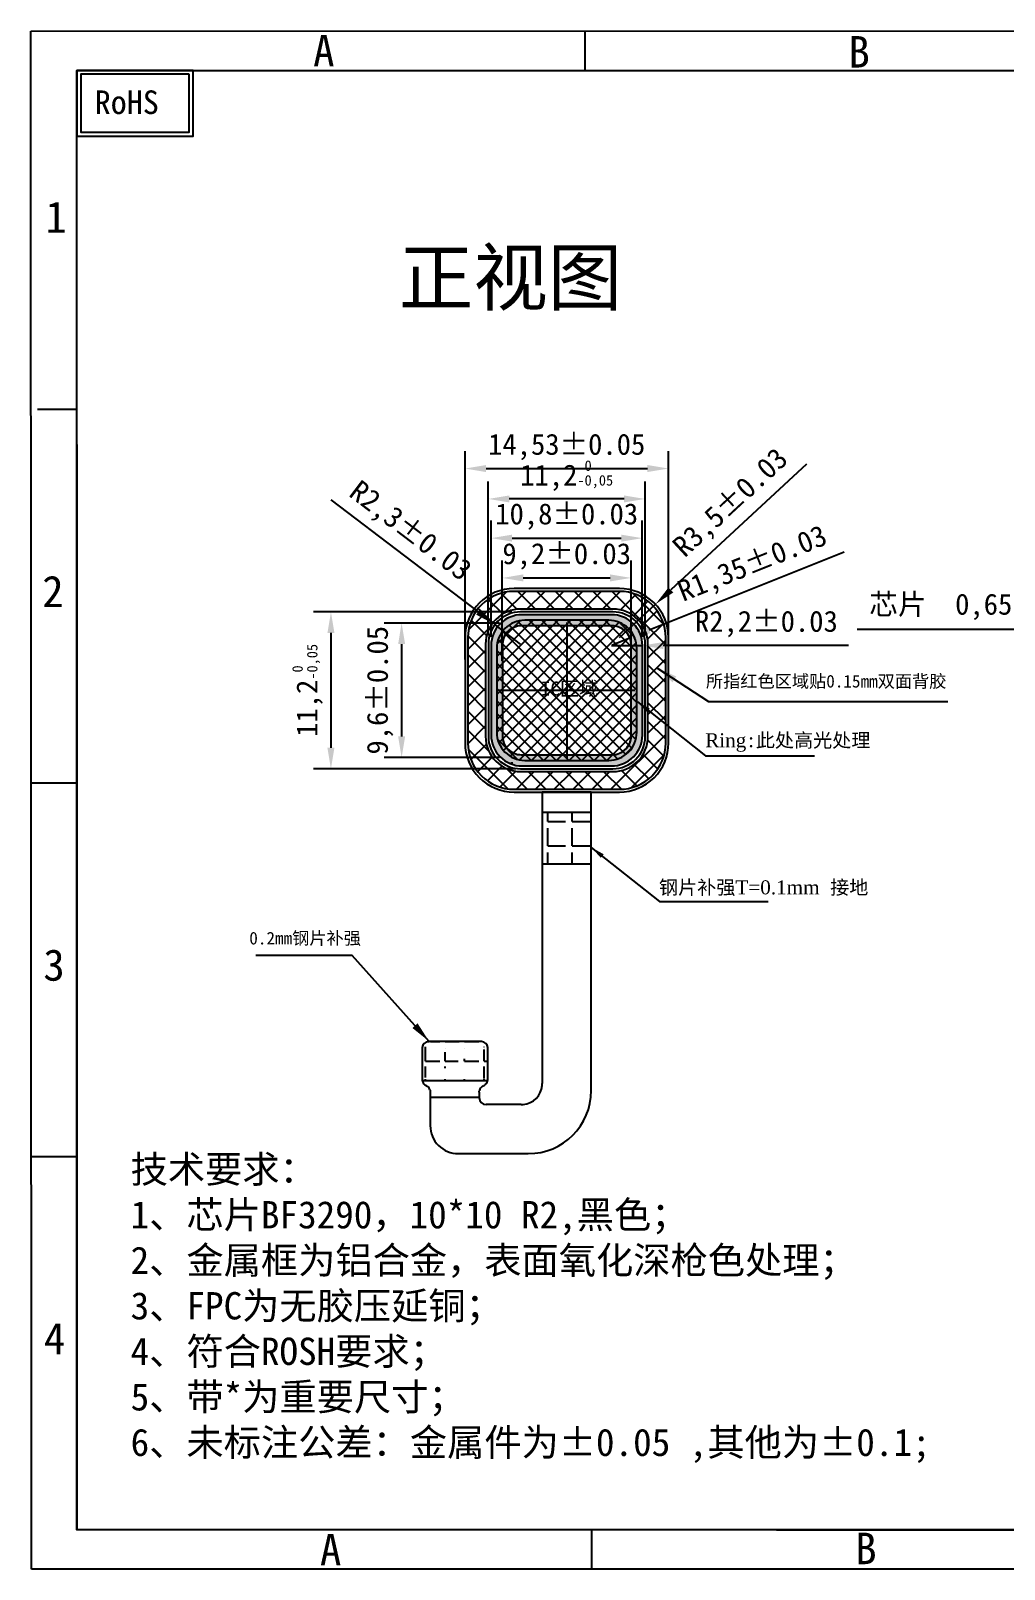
# Model space of a CAD drawing. Header units: millimetres. Extents: x 1564 to 1881, y 393 to 598.
# Drawn here: x 1564.4 to 1633.9, y 416.3 to 526.2 of the extents above; entities that cross this region are included whole.
import ezdxf

# ---------------------------------------------------------------- set-up
doc = ezdxf.new("R2010")
doc.units = ezdxf.units.MM
doc.header["$LTSCALE"] = 0.02
doc.linetypes.add('HIDDEN', pattern=[9.525, 6.35, -3.175])
for name, color, linetype in [('02___PRT_ALL_AXES', 7, 'Continuous'), ('dim', 4, 'Continuous'), ('FPC', 2, 'Continuous'), ('IC', 6, 'Continuous'), ('Ring', 7, 'Continuous'), ('图框', 7, 'Continuous')]:
    doc.layers.add(name, color=color, linetype=linetype)
doc.styles.get("Standard").update_dxf_attribs({"font": ''})
doc.styles.add('Times New Roman', font='times.ttf')
doc.styles.get('Standard').set_extended_font_data('SimSun')
doc.dimstyles.new('Dim', dxfattribs={"dimtxt": 1, "dimasz": 1, "dimexe": 0, "dimexo": 0.4, "dimgap": 0.2, "dimtad": 1, "dimzin": 1, "dimdsep": 46, "dimtxsty": 'Times New Roman', "dimcen": 0, "dimadec": 0, "dimazin": 0, "dimtp": 0.1, "dimtm": 0.1, "dimtfac": 1, "dimtmove": 0, "dimatfit": 3, "dimfxl": 1, "dimtolj": 1, "dimtzin": 0, "dimarcsym": 0})
doc.dimstyles.new('ISO-25', dxfattribs={"dimtxt": 1.5, "dimasz": 1.5, "dimexe": 1.25, "dimexo": 0.625, "dimtad": 1, "dimtxsty": 'Standard', "dimcen": 2.5, "dimadec": 0, "dimazin": 0, "dimtfac": 1, "dimtmove": 0, "dimatfit": 3, "dimfxl": 1, "dimarcsym": 0})

# ---------------------------------------------------------------- blocks, each defined once
blk = doc.blocks.new('tukuang')
at = {"layer": '图框'}
for p, q in [((1096.945, 330.608), (1219.078, 330.625)), ((1096.979, 246.118), (1096.945, 330.608)), ((1127.401, 328.448), (1127.401, 330.608)), ((1099.479, 307.894), (1099.479, 328.448)), ((1099.479, 328.448), (1119.976, 328.448)), ((1099.479, 285.248), (1099.479, 328.448)), ((1097.319, 309.838), (1099.479, 309.838)), ((1099.479, 307.894), (1099.479, 248.278)), ((1096.961, 289.318), (1099.479, 289.318)), ((1096.97, 268.798), (1099.479, 268.798)), ((1145.326, 248.278), (1099.479, 248.278)), ((1145.271, 248.278), (1119.156, 248.278)), ((1127.775, 246.118), (1127.775, 248.278)), ((1137.91, 248.278), (1216.609, 248.278)), ((1219.078, 246.118), (1096.979, 246.118))]:
    blk.add_line(p, q, dxfattribs=at)
blk.add_lwpolyline([(1099.479, 328.448), (1216.609, 328.448), (1216.609, 263.216), (1216.609, 248.278), (1160.577, 248.278), (1148.785, 248.278), (1099.479, 248.278), (1099.479, 259.328)], close=True, dxfattribs=at)
at = {"layer": '图框', "char_height": 1.728, "width": 131.76391}
for s, insert, attachment_point in [('A', (1112.458, 330.394), 1), ('B', (1141.869, 330.332), 1), ('1', (1097.749, 321.258), 1), ('2', (1097.573, 300.693), 1), ('3', (1097.634, 280.173), 1), ('4', (1097.664, 259.653), 1), ('A', (1112.832, 246.333), 7), ('B', (1142.243, 246.395), 7)]:
    blk.add_mtext(s, dxfattribs=dict(at, insert=insert, attachment_point=attachment_point))
blk = doc.blocks.new('*D27')
at = {"layer": 'Defpoints', "color": 0}
for p in [(1608.07, 489.97), (1597.27, 482.3), (1608.07, 482.3)]:
    blk.add_point(p, dxfattribs=at)
at = {"layer": 'dim', "color": 0, "lineweight": -2}
for p, q in [((1597.27, 482.93), (1597.27, 491.22)), ((1608.07, 482.93), (1608.07, 491.22)), ((1598.77, 489.97), (1606.57, 489.97))]:
    blk.add_line(p, q, dxfattribs=at)
at = {"layer": 'dim', "color": 0}
for points in [[(1598.77, 490.22), (1598.77, 489.72), (1597.27, 489.97)], [(1606.57, 490.22), (1606.57, 489.72), (1608.07, 489.97)]]:
    blk.add_solid(points, dxfattribs=at)
at = {"layer": 'dim', "color": 0, "insert": (1602.67, 491.51), "char_height": 1.5, "attachment_point": 5}
blk.add_mtext('10,8%%P0.03', dxfattribs=at)
blk = doc.blocks.new('*D30')
at = {"layer": 'Defpoints', "color": 0}
for p in [(1607.27, 487.13), (1598.07, 480.59), (1607.27, 480.59)]:
    blk.add_point(p, dxfattribs=at)
at = {"layer": 'dim', "color": 0, "lineweight": -2}
for p, q in [((1598.07, 481.21), (1598.07, 488.38)), ((1607.27, 481.21), (1607.27, 488.38)), ((1599.57, 487.13), (1605.77, 487.13))]:
    blk.add_line(p, q, dxfattribs=at)
at = {"layer": 'dim', "color": 0}
for points in [[(1599.57, 487.38), (1599.57, 486.88), (1598.07, 487.13)], [(1605.77, 487.38), (1605.77, 486.88), (1607.27, 487.13)]]:
    blk.add_solid(points, dxfattribs=at)
at = {"layer": 'dim', "color": 0, "insert": (1602.67, 488.67), "char_height": 1.5, "attachment_point": 5}
blk.add_mtext('9,2%%P0.03', dxfattribs=at)
blk = doc.blocks.new('*D33')
at = {"layer": 'Defpoints', "color": 0}
for p in [(1609.94, 494.94), (1595.41, 480.69), (1609.94, 480.69)]:
    blk.add_point(p, dxfattribs=at)
at = {"layer": 'dim', "color": 0, "lineweight": -2}
for p, q in [((1595.41, 481.31), (1595.41, 496.19)), ((1609.94, 481.31), (1609.94, 496.19)), ((1596.91, 494.94), (1608.44, 494.94))]:
    blk.add_line(p, q, dxfattribs=at)
at = {"layer": 'dim', "color": 0}
for points in [[(1596.91, 495.19), (1596.91, 494.69), (1595.41, 494.94)], [(1608.44, 495.19), (1608.44, 494.69), (1609.94, 494.94)]]:
    blk.add_solid(points, dxfattribs=at)
at = {"layer": 'dim', "color": 0, "insert": (1602.67, 496.48), "char_height": 1.5, "attachment_point": 5}
blk.add_mtext('14,53%%P0.05', dxfattribs=at)
blk = doc.blocks.new('*D29')
at = {"layer": 'Defpoints', "color": 0}
for p in [(1598.49, 483.91), (1590.88, 474.31), (1598.49, 474.31)]:
    blk.add_point(p, dxfattribs=at)
at = {"layer": 'dim', "color": 0, "lineweight": -2}
for p, q in [((1597.87, 483.91), (1589.63, 483.91)), ((1590.88, 482.41), (1590.88, 475.81)), ((1597.87, 474.31), (1589.63, 474.31))]:
    blk.add_line(p, q, dxfattribs=at)
at = {"layer": 'dim', "color": 0}
for points in [[(1590.63, 482.41), (1591.13, 482.41), (1590.88, 483.91)], [(1590.63, 475.81), (1591.13, 475.81), (1590.88, 474.31)]]:
    blk.add_solid(points, dxfattribs=at)
at = {"layer": 'dim', "color": 0, "insert": (1589.34, 479.11), "char_height": 1.5, "attachment_point": 5, "rotation": 90}
blk.add_mtext('9,6%%P0.05', dxfattribs=at)
blk = doc.blocks.new('*D34')
at = {"layer": 'Defpoints', "color": 0}
for p in [(1597.07, 492.77), (1597.07, 482.4), (1608.27, 482.4)]:
    blk.add_point(p, dxfattribs=at)
at = {"layer": 'dim', "color": 0, "lineweight": -2}
for p, q in [((1597.07, 483.03), (1597.07, 494.02)), ((1608.27, 483.03), (1608.27, 494.02)), ((1606.77, 492.77), (1598.57, 492.77))]:
    blk.add_line(p, q, dxfattribs=at)
at = {"layer": 'dim', "color": 0}
for points in [[(1598.57, 493.02), (1598.57, 492.52), (1597.07, 492.77)], [(1606.77, 493.02), (1606.77, 492.52), (1608.27, 492.77)]]:
    blk.add_solid(points, dxfattribs=at)
at = {"layer": 'dim', "color": 1, "insert": (1602.67, 494.43), "char_height": 1.5, "attachment_point": 5}
blk.add_mtext('11,2{\\H0.750000;\\S 0^ -0,05;}', dxfattribs=at)
blk = doc.blocks.new('*D35')
at = {"layer": 'Defpoints', "color": 0}
for p in [(1599.37, 484.7), (1585.83, 473.5), (1599.65, 473.5)]:
    blk.add_point(p, dxfattribs=at)
at = {"layer": 'dim', "color": 0, "lineweight": -2}
for p, q in [((1598.75, 484.7), (1584.58, 484.7)), ((1585.83, 483.2), (1585.83, 475)), ((1599.03, 473.5), (1584.58, 473.5))]:
    blk.add_line(p, q, dxfattribs=at)
at = {"layer": 'dim', "color": 0}
for points in [[(1585.58, 483.2), (1586.08, 483.2), (1585.83, 484.7)], [(1585.58, 475), (1586.08, 475), (1585.83, 473.5)]]:
    blk.add_solid(points, dxfattribs=at)
at = {"layer": 'dim', "color": 1, "insert": (1584.16, 479.1), "char_height": 1.5, "attachment_point": 5, "rotation": 90}
blk.add_mtext('11,2{\\H0.750000;\\S 0^ -0,05;}', dxfattribs=at)
blk = doc.blocks.new('*D36')
at = {"layer": 'Defpoints', "color": 0}
for p in [(1605.92, 482.35), (1607.18, 482.85)]:
    blk.add_point(p, dxfattribs=at)
at = {"layer": 'dim', "color": 0, "lineweight": -2}
for p, q in [((1622.49, 488.97), (1608.57, 483.41)), ((1605.92, 482.35), (1607.18, 482.85))]:
    blk.add_line(p, q, dxfattribs=at)
at = {"layer": 'dim', "color": 0}
blk.add_solid([(1608.48, 483.64), (1608.66, 483.18), (1607.18, 482.85)], dxfattribs=at)
at = {"layer": 'dim', "color": 0, "insert": (1615.98, 488.02), "char_height": 1.5, "attachment_point": 5, "rotation": 21.7719}
blk.add_mtext('R1,35%%P0.03', dxfattribs=at)
blk = doc.blocks.new('*D37')
at = {"layer": 'Defpoints', "color": 0}
for p in [(1605.87, 482.3), (1608.07, 482.3)]:
    blk.add_point(p, dxfattribs=at)
at = {"layer": 'dim', "color": 0, "lineweight": -2}
for p, q in [((1605.87, 482.3), (1608.07, 482.3)), ((1622.79, 482.3), (1609.57, 482.3))]:
    blk.add_line(p, q, dxfattribs=at)
at = {"layer": 'dim', "color": 0}
blk.add_solid([(1609.57, 482.55), (1609.57, 482.05), (1608.07, 482.3)], dxfattribs=at)
at = {"layer": 'dim', "color": 0, "insert": (1616.93, 483.84), "char_height": 1.5, "attachment_point": 5}
blk.add_mtext('R2,2{\\C256;%%P0.03}', dxfattribs=at)
blk = doc.blocks.new('*D38')
at = {"layer": 'Defpoints', "color": 0}
for p in [(1609.01, 485.25), (1606.44, 482.87)]:
    blk.add_point(p, dxfattribs=at)
at = {"layer": 'dim', "color": 0, "lineweight": -2}
for p, q in [((1619.8, 495.26), (1610.11, 486.27)), ((1606.44, 482.87), (1609.01, 485.25))]:
    blk.add_line(p, q, dxfattribs=at)
at = {"layer": 'dim', "color": 0}
blk.add_solid([(1609.94, 486.45), (1610.28, 486.09), (1609.01, 485.25)], dxfattribs=at)
at = {"layer": 'dim', "color": 0, "insert": (1614.46, 492.4), "char_height": 1.5, "attachment_point": 5, "rotation": 42.8412}
blk.add_mtext('R3,5%%P0.03', dxfattribs=at)
blk = doc.blocks.new('*D39')
at = {"layer": 'Defpoints', "color": 0}
for p in [(1597.54, 483.8), (1599.37, 482.4)]:
    blk.add_point(p, dxfattribs=at)
at = {"layer": 'dim', "color": 0, "lineweight": -2}
for p, q in [((1585.83, 492.71), (1596.35, 484.71)), ((1599.37, 482.4), (1597.54, 483.8))]:
    blk.add_line(p, q, dxfattribs=at)
at = {"layer": 'dim', "color": 0}
blk.add_solid([(1596.5, 484.9), (1596.2, 484.51), (1597.54, 483.8)], dxfattribs=at)
at = {"layer": 'dim', "color": 0, "insert": (1591.42, 490.38), "char_height": 1.5, "attachment_point": 5, "rotation": 322.7255}
blk.add_mtext('R2,3%%P0.03', dxfattribs=at)
blk = doc.blocks.new('*D82')
at = {"layer": 'Defpoints', "color": 0}
for p in [(1644.48, 483.44), (1645.13, 483.44), (1645.13, 483.44)]:
    blk.add_point(p, dxfattribs=at)
at = {"layer": 'dim', "color": 0, "lineweight": -2}
for p, q in [((1644.48, 484.06), (1644.48, 484.69)), ((1645.13, 484.06), (1645.13, 484.69)), ((1642.98, 483.44), (1623.42, 483.44)), ((1645.13, 483.44), (1644.48, 483.44)), ((1646.63, 483.44), (1648.13, 483.44))]:
    blk.add_line(p, q, dxfattribs=at)
at = {"layer": 'dim', "color": 0}
for points in [[(1642.98, 483.69), (1642.98, 483.19), (1644.48, 483.44)], [(1646.63, 483.69), (1646.63, 483.19), (1645.13, 483.44)]]:
    blk.add_solid(points, dxfattribs=at)
at = {"layer": 'dim', "color": 0, "insert": (1632.45, 485.06), "char_height": 1.5, "attachment_point": 5}
blk.add_mtext('芯片  0,65±0,03', dxfattribs=at)

msp = doc.modelspace()

# ---------------------------------------------------------------- hatches: boundary and pattern name
at = {"layer": 'dim'}
h = msp.add_hatch(dxfattribs=at)
h.set_pattern_fill('ANSI37', color=1, scale=0.3, style=0)
h.set_pattern_definition([(45, (-22.3703, 15.767), (-0.6735192, 0.6735192), []), (135, (-22.3703, 15.767), (-0.6735192, -0.6735192), [])])
edge = h.paths.add_edge_path()
edge.add_line((1595.609, 482.869), (1595.609, 475.339))
edge.add_arc((1598.909, 475.339), 3.3, 180, 270)
edge.add_line((1598.909, 472.039), (1606.439, 472.039))
edge.add_arc((1606.439, 475.339), 3.3, 270, 360)
edge.add_line((1609.739, 475.339), (1609.739, 482.869))
edge.add_arc((1606.439, 482.869), 3.3, 0, 90)
edge.add_line((1606.439, 486.169), (1598.909, 486.169))
edge.add_arc((1598.909, 482.869), 3.3, 90, 180)
edge = h.paths.add_edge_path(flags=16)
edge.add_line((1599.374, 473.304), (1605.974, 473.304))
edge.add_arc((1605.974, 475.804), 2.5, 270, 360)
edge.add_line((1608.474, 475.804), (1608.474, 482.404))
edge.add_arc((1605.974, 482.404), 2.5, 0, 90)
edge.add_line((1605.974, 484.904), (1599.374, 484.904))
edge.add_arc((1599.374, 482.404), 2.5, 90, 180)
edge.add_line((1596.874, 482.404), (1596.874, 475.804))
edge.add_arc((1599.374, 475.804), 2.5, 180, 270)
h = msp.add_hatch(dxfattribs=at)
h.set_pattern_fill('ANGLE', color=0, scale=0.25, style=0)
h.set_pattern_definition([(0, (0, 0), (0, 1.74625), [1.27, -0.47625]), (90, (0, 0), (-1.74625, 1e-16), [1.27, -0.47625])])
h.paths.add_polyline_path([(1604.424, 470.4), (1600.924, 470.4), (1600.924, 466.717), (1604.424, 466.717)])
h = msp.add_hatch(dxfattribs=at)
h.set_pattern_fill('ANGLE', color=3, scale=0.2, style=0)
h.set_pattern_definition([(0, (0, 0), (0, 1.397), [1.016, -0.381]), (90, (0, 0), (-1.397, 9e-17), [1.016, -0.381])])
edge = h.paths.add_edge_path()
edge.add_arc((1596.539, 453.538), 0.499, 5.69063, 84.30568)
edge.add_arc((1592.838, 453.538), 0.499, 95.69063, 174.30568)
edge.add_arc((1596.535, 453.492), 0.546, 84.36286, 89.61854)
edge.add_arc((1592.884, 453.534), 0.546, 174.36286, 179.61854)
edge.add_arc((1596.493, 453.534), 0.546, 0.38151, 5.63365)
edge.add_arc((1592.842, 453.492), 0.546, 90.38151, 95.63365)
edge.add_line((1596.539, 454.038), (1592.839, 454.038))
edge.add_line((1597.023, 451.216), (1592.357, 451.218))
edge.add_spline(control_points=[(1597.029, 451.239), (1597.03, 451.247), (1597.036, 451.28), (1597.039, 451.313), (1597.039, 451.338)], knot_values=[0, 0, 0, 0, 0.2469888, 1, 1, 1, 1], degree=3, periodic=0)
edge.add_spline(control_points=[(1592.339, 451.338), (1592.339, 451.326), (1592.341, 451.277), (1592.349, 451.23), (1592.36, 451.195)], knot_values=[0, 0, 0, 0, 0.2545899, 1, 1, 1, 1], degree=3, periodic=0)
edge.add_arc((1596.546, 451.336), 0.492, 343.14544, 348.67537)
edge.add_arc((1592.84, 451.338), 0.501, 196.60834, 228.92253)
edge.add_arc((1596.537, 451.339), 0.501, 309.52942, 343.12917)
edge.add_line((1597.039, 451.338), (1597.039, 453.538))
edge.add_line((1592.339, 453.538), (1592.339, 451.338))
at = {"layer": 'Ring'}
h = msp.add_hatch(color=0, dxfattribs=at)
h.paths.add_polyline_path([(1608.074, 482.304, 0.4142136), (1605.874, 484.504), (1599.474, 484.504, 0.4142136), (1597.274, 482.304), (1597.274, 475.904, 0.4142136), (1599.474, 473.704), (1605.874, 473.704, 0.4142136), (1608.074, 475.904)])
h.paths.add_polyline_path([(1607.274, 475.854, -0.4142136), (1605.924, 474.504), (1599.424, 474.504, -0.4142136), (1598.074, 475.854), (1598.074, 482.354, -0.4142136), (1599.424, 483.704), (1605.924, 483.704, -0.4142136), (1607.274, 482.354)], flags=16)
h.paths.add_polyline_path([(1600.577, 479.98), (1605.21, 479.98), (1605.21, 478.18), (1600.577, 478.18)], flags=8)
h = msp.add_hatch(dxfattribs=at)
h.set_pattern_fill('ANSI37', color=6, scale=0.2, style=0)
h.set_pattern_definition([(45, (-169.4255, 59.6509), (-0.4490128, 0.4490128), []), (135, (-169.4255, 59.6509), (-0.4490128, -0.4490128), [])])
edge = h.paths.add_edge_path()
edge.add_line((1599.674, 474.104), (1605.674, 474.104))
edge.add_arc((1605.674, 476.104), 2, 270, 360)
edge.add_line((1607.674, 476.104), (1607.674, 482.104))
edge.add_arc((1605.674, 482.104), 2, 0, 90)
edge.add_line((1605.674, 484.104), (1599.674, 484.104))
edge.add_arc((1599.674, 482.104), 2, 90, 180)
edge.add_line((1597.674, 482.104), (1597.674, 476.104))
edge.add_arc((1599.674, 476.104), 2, 180, 270)

# ---------------------------------------------------------------- linework, layer by layer
at = {"color": 1}
for p, q in [((1602.674, 483.954), (1602.674, 474.254)), ((1602.674, 483.954), (1602.674, 474.254)), ((1597.824, 479.104), (1607.524, 479.104)), ((1597.824, 479.104), (1607.524, 479.104))]:
    msp.add_line(p, q, dxfattribs=at)
at = {"color": 7, "linetype": 'Continuous'}
for p, q in [((1600.924, 471.839), (1600.924, 451.018)), ((1604.424, 450.518), (1604.424, 471.839)), ((1596.539, 454.038), (1592.839, 454.038)), ((1592.339, 453.538), (1592.339, 451.338)), ((1597.039, 451.338), (1597.039, 453.538)), ((1592.924, 450.428), (1592.924, 448.018)), ((1596.424, 450.415), (1596.424, 450.018)), ((1599.424, 449.518), (1596.924, 449.518)), ((1594.924, 446.018), (1599.924, 446.018))]:
    msp.add_line(p, q, dxfattribs=at)
for centre, radius, start, end in [((1592.838, 453.538), 0.499, 95.69063, 174.30568), ((1592.842, 453.492), 0.546, 90.38151, 95.63365), ((1596.535, 453.492), 0.546, 84.36286, 89.61854), ((1596.539, 453.538), 0.499, 5.69063, 84.30568), ((1592.884, 453.534), 0.546, 174.36286, 179.61854), ((1596.493, 453.534), 0.546, 0.38151, 5.63365), ((1592.84, 451.338), 0.501, 196.60834, 228.92253), ((1592.423, 450.427), 0.502, 16.59692, 48.92254), ((1596.917, 450.417), 0.492, 163.15816, 168.82123), ((1596.926, 450.414), 0.502, 129.53865, 163.14304), ((1596.919, 450.421), 0.492, 123.9992, 129.52396), ((1596.544, 451.332), 0.492, 303.85723, 309.51372), ((1596.537, 451.339), 0.501, 309.52942, 343.12917), ((1596.546, 451.336), 0.492, 343.14544, 348.67537), ((1599.424, 451.018), 1.5, 275.1356, 354.8644), ((1599.924, 450.518), 4.5, 270.00026, 359.99974), ((1599.358, 451.022), 1.566, 354.93065, 359.85592), ((1596.924, 450.018), 0.5, 180.03126, 269.96874), ((1599.421, 451.068), 1.55, 270.11897, 275.09446), ((1594.924, 448.018), 2, 179.99895, 270.00105)]:
    msp.add_arc(centre, radius, start, end, dxfattribs=at)
for points, knots in [([(1592.339, 451.338), (1592.339, 451.326), (1592.341, 451.277), (1592.349, 451.23), (1592.36, 451.195)], [0, 0, 0, 0, 0.2545899, 1, 1, 1, 1]), ([(1592.51, 450.961), (1592.519, 450.953), (1592.557, 450.923), (1592.599, 450.898), (1592.632, 450.883)], [0, 0, 0, 0, 0.2480748, 1, 1, 1, 1]), ([(1592.632, 450.883), (1592.643, 450.878), (1592.686, 450.856), (1592.726, 450.828), (1592.753, 450.805)], [0, 0, 0, 0, 0.2544448, 1, 1, 1, 1]), ([(1592.904, 450.57), (1592.907, 450.559), (1592.919, 450.512), (1592.924, 450.464), (1592.924, 450.428)], [0, 0, 0, 0, 0.2480259, 1, 1, 1, 1]), ([(1596.424, 450.415), (1596.424, 450.424), (1596.425, 450.456), (1596.429, 450.489), (1596.434, 450.513)], [0, 0, 0, 0, 0.254054, 1, 1, 1, 1]), ([(1596.644, 450.829), (1596.651, 450.834), (1596.679, 450.852), (1596.709, 450.867), (1596.732, 450.877)], [0, 0, 0, 0, 0.2470389, 1, 1, 1, 1]), ([(1596.732, 450.877), (1596.739, 450.88), (1596.769, 450.893), (1596.798, 450.909), (1596.818, 450.923)], [0, 0, 0, 0, 0.2540372, 1, 1, 1, 1]), ([(1597.029, 451.239), (1597.03, 451.247), (1597.036, 451.28), (1597.039, 451.313), (1597.039, 451.338)], [0, 0, 0, 0, 0.2469888, 1, 1, 1, 1])]:
    msp.add_open_spline(points, degree=3, knots=knots, dxfattribs=at)
at = {"layer": '02___PRT_ALL_AXES', "linetype": 'Continuous'}
msp.add_line((1604.424, 471.839), (1600.924, 471.839), dxfattribs=at)
msp.add_line((1604.424, 471.839), (1600.924, 471.839), dxfattribs=at)
at = {"layer": '02___PRT_ALL_AXES', "color": 0, "linetype": 'Continuous'}
msp.add_line((1604.424, 471.839), (1600.924, 471.839), dxfattribs=at)
at = {"layer": 'dim', "color": 3}
msp.add_line((1612.793, 478.294), (1629.89, 478.294), dxfattribs=at)
at = {"layer": 'dim', "color": 0}
for p, q in [((1604.424, 471.839), (1600.924, 471.839)), ((1600.924, 470.4), (1604.424, 470.4)), ((1600.924, 466.717), (1604.424, 466.717)), ((1597.023, 451.216), (1592.357, 451.218)), ((1596.424, 450.018), (1592.924, 450.018))]:
    msp.add_line(p, q, dxfattribs=at)
at = {"layer": 'FPC', "linetype": 'HIDDEN'}
msp.add_line((1598.816, 473.909), (1598.67, 473.909), dxfattribs=at)
at = {"layer": 'IC', "color": 6}
msp.add_lwpolyline([(1599.674, 474.104), (1605.674, 474.104, 0.4142136), (1607.674, 476.104), (1607.674, 482.104, 0.4142136), (1605.674, 484.104), (1599.674, 484.104, 0.4142136), (1597.674, 482.104), (1597.674, 476.104, 0.4142136)], format="xyb", close=True, dxfattribs=at)
at = {"layer": 'Ring', "linetype": 'Continuous'}
for p, q in [((1605.924, 483.704), (1599.424, 483.704)), ((1598.074, 482.354), (1598.074, 475.854)), ((1607.274, 475.854), (1607.274, 482.354)), ((1599.424, 474.504), (1605.924, 474.504))]:
    msp.add_line(p, q, dxfattribs=at)
for points in [[(1595.409, 482.869), (1595.409, 475.339, 0.4142136), (1598.909, 471.839), (1606.439, 471.839, 0.4142136), (1609.939, 475.339), (1609.939, 482.869, 0.4142136), (1606.439, 486.369), (1598.909, 486.369, 0.4142136)], [(1599.374, 473.504), (1605.974, 473.504, 0.4142136), (1608.274, 475.804), (1608.274, 482.404, 0.4142136), (1605.974, 484.704), (1599.374, 484.704, 0.4142136), (1597.074, 482.404), (1597.074, 475.804, 0.4142136)], [(1599.474, 484.504, 0.4142136), (1597.274, 482.304), (1597.274, 475.904, 0.4142136), (1599.474, 473.704), (1605.874, 473.704, 0.4142136), (1608.074, 475.904), (1608.074, 482.304, 0.4142136), (1605.874, 484.504)]]:
    msp.add_lwpolyline(points, format="xyb", close=True, dxfattribs=at)
at = {"layer": 'Ring', "color": 1, "linetype": 'Continuous'}
for points in [[(1595.609, 482.869), (1595.609, 475.339, 0.4142136), (1598.909, 472.039), (1606.439, 472.039, 0.4142136), (1609.739, 475.339), (1609.739, 482.869, 0.4142136), (1606.439, 486.169), (1598.909, 486.169, 0.4142136)], [(1599.374, 473.304), (1605.974, 473.304, 0.4142136), (1608.474, 475.804), (1608.474, 482.404, 0.4142136), (1605.974, 484.904), (1599.374, 484.904, 0.4142136), (1596.874, 482.404), (1596.874, 475.804, 0.4142136)]]:
    msp.add_lwpolyline(points, format="xyb", close=True, dxfattribs=at)
at = {"layer": 'Ring', "color": 0}
msp.add_lwpolyline([(1599.424, 474.504), (1605.924, 474.504, 0.4142136), (1607.274, 475.854), (1607.274, 482.354, 0.4142136), (1605.924, 483.704), (1599.424, 483.704, 0.4142136), (1598.074, 482.354), (1598.074, 475.854, 0.4142136)], format="xyb", close=True, dxfattribs=at)
at = {"layer": 'Ring', "linetype": 'Continuous'}
for centre, start, end in [((1599.424, 482.354), 90, 180), ((1605.924, 482.354), 0, 90), ((1599.424, 475.854), 180, 270), ((1605.924, 475.854), 270, 0)]:
    msp.add_arc(centre, 1.35, start, end, dxfattribs=at)
at = {"layer": '图框'}
for points in [[(1575.994, 523.372), (1567.685, 523.372), (1567.685, 518.67), (1575.994, 518.67)], [(1575.713, 523.091), (1567.966, 523.091), (1567.966, 518.951), (1575.713, 518.951)]]:
    msp.add_lwpolyline(points, close=True, dxfattribs=at)

# ---------------------------------------------------------------- block references
at = {"layer": 'dim', "xscale": 1.299999999999955, "yscale": 1.299999999999955, "zscale": 1.299999999999955}
msp.add_blockref('tukuang', (138.363, 96.389), dxfattribs=at)

# ---------------------------------------------------------------- texts
at = {"insert": (1600.827, 479.73), "char_height": 1, "width": 4.31977, "attachment_point": 1}
msp.add_mtext('{\\C3;IC区域}', dxfattribs=at)
msp.add_mtext('{\\C3;IC区域}', dxfattribs=at)
at = {"layer": 'dim', "color": 3, "char_height": 0.9, "width": 287.00663, "attachment_point": 1}
for s, insert in [('{\\C1;所指红色区域贴0.15\\f@SimHei|b0|i0|c134|p2;mm\\fSimSun|b0|i0|c134|p2;双面背胶}', (1612.613, 480.205)), ('{\\C1;0.2mm钢片补强}', (1579.999, 461.856))]:
    msp.add_mtext(s, dxfattribs=dict(at, insert=insert))
at = {"layer": 'dim', "color": 1, "char_height": 1, "attachment_point": 4, "style": 'Times New Roman'}
for s, insert in [('Ring{\\fSimSun|b0|i0|c134|p2;:此处高光处理}', (1612.559, 475.374)), ('{\\fSimSun|b0|i0|c134|p2;钢片补强}T=0.1mm  {\\fSimSun|b0|i0|c134|p2;接地}', (1609.262, 464.975))]:
    msp.add_mtext(s, dxfattribs=dict(at, insert=insert))
at = {"layer": '图框', "attachment_point": 1}
for s, insert, char_height, width in [('RoHS', (1568.955, 521.941), 1.6848, 4.17502), ('{\\fSimSun|b0|i0|c134|p2;正视图}', (1590.682, 510.541), 3.9, 19.86811), ('技术要求：\\P1、芯片BF3290，10*10 R2,黑色；\\P2、金属框为铝合金，表面氧化{\\C1;深枪色}处理；\\P3、FPC为无胶压延铜；\\P4、符合ROSH要求；\\P5、带*为重要尺寸；\\P6、未标注公差：金属件为%%P0.05 ,其他为%%P0.1;', (1571.523, 445.883), 1.95, 66.66817)]:
    msp.add_mtext(s, dxfattribs=dict(at, insert=insert, char_height=char_height, width=width))

# ---------------------------------------------------------------- dimensions: what is measured, and where the dimension line sits
at = {"layer": 'dim'}
dim = msp.add_linear_dim(base=(1609.939, 494.942), p1=(1595.409, 480.686), p2=(1609.939, 480.686), text='<>%%P0.05', dimstyle='ISO-25', dxfattribs=at)
dim.commit()
dim.dimension.update_dxf_attribs({"geometry": '*D33', "text_midpoint": (1602.674, 496.475)})
at = {"layer": 'dim', "color": 3}
dim = msp.add_linear_dim(base=(1597.074, 492.766), p1=(1608.274, 482.404), p2=(1597.074, 482.404), dimstyle='ISO-25', override={"dimgap": 0.625, "dimclrt": 1, "dimtol": 1, "dimlim": 0, "dimtm": 0.05, "dimtfac": 0.5}, dxfattribs=at)
dim.commit()
dim.dimension.update_dxf_attribs({"geometry": '*D34', "text_midpoint": (1602.674, 494.435)})
at = {"layer": 'dim'}
for center, mpoint, text, picture, middle in [((1606.439, 482.869), (1609.006, 485.249), '<>%%P0.03', '*D38', (1614.458, 492.397)), ((1599.374, 482.404), (1597.544, 483.797), '<>%%P0.03', '*D39', (1591.424, 490.382)), ((1605.874, 482.304), (1608.074, 482.304), '<>{\\C256;%%P0.03}', '*D37', (1616.933, 483.837))]:
    dim = msp.add_radius_dim(center=center, mpoint=mpoint, text=text, dimstyle='ISO-25', dxfattribs=at)
    dim.commit()
    dim.dimension.update_dxf_attribs({"geometry": picture, "text_midpoint": middle})
for base, p1, p2, picture, middle in [((1608.074, 489.974), (1597.274, 482.304), (1608.074, 482.304), '*D27', (1602.674, 489.974)), ((1607.274, 487.132), (1598.074, 480.588), (1607.274, 480.588), '*D30', (1602.674, 487.132))]:
    dim = msp.add_linear_dim(base=base, p1=p1, p2=p2, text='<>%%P0.03', dimstyle='ISO-25', dxfattribs=at)
    dim.commit()
    dim.dimension.update_dxf_attribs({"geometry": picture, "text_midpoint": middle, "dimtype": 160})
dim = msp.add_radius_dim(center=(1605.924, 482.354), mpoint=(1607.178, 482.855), text='<>%%P0.03', dimstyle='ISO-25', dxfattribs=at)
dim.commit()
dim.dimension.update_dxf_attribs({"geometry": '*D36', "text_midpoint": (1616.553, 486.599), "dimtype": 164})
at = {"layer": 'dim', "color": 3}
dim = msp.add_linear_dim(base=(1645.133, 483.436), p1=(1644.483, 483.436), p2=(1645.133, 483.436), text='芯片  <>', dimstyle='ISO-25', override={"dimtol": 1, "dimtp": 0.03, "dimtm": 0.03}, dxfattribs=at)
dim.commit()
dim.dimension.update_dxf_attribs({"geometry": '*D82', "text_midpoint": (1632.454, 483.436), "dimtype": 160})
dim = msp.add_linear_dim(base=(1585.833, 473.504), p1=(1599.374, 484.704), p2=(1599.653, 473.504), angle=90, dimstyle='ISO-25', override={"dimgap": 0.625, "dimclrt": 1, "dimtol": 1, "dimlim": 0, "dimtm": 0.05, "dimtfac": 0.5}, dxfattribs=at)
dim.commit()
dim.dimension.update_dxf_attribs({"geometry": '*D35', "text_midpoint": (1584.164, 479.104)})
at = {"layer": 'dim'}
dim = msp.add_linear_dim(base=(1590.877, 474.309), p1=(1598.494, 483.909), p2=(1598.494, 474.309), angle=90, text='<>%%P0.05', dimstyle='ISO-25', dxfattribs=at)
dim.commit()
dim.dimension.update_dxf_attribs({"geometry": '*D29', "text_midpoint": (1590.877, 479.109), "dimtype": 160})

# ---------------------------------------------------------------- leaders
at = {"layer": 'dim', "color": 3}
for points in [[(1609.107, 480.709), (1612.793, 478.294)], [(1592.839, 454.038), (1587.346, 460.159), (1580.462, 460.177)]]:
    msp.add_leader(points, dimstyle='ISO-25', override={"dimgap": 0.625, "dimtad": 0}, dxfattribs=at)
at = {"layer": 'dim'}
for points in [[(1607.721, 478.288), (1612.584, 474.432), (1620.361, 474.432)], [(1604.424, 467.89), (1609.287, 464.034), (1617.064, 464.034)]]:
    msp.add_leader(points, dimstyle='Dim', dxfattribs=at)

doc.saveas('drawing.dxf')
